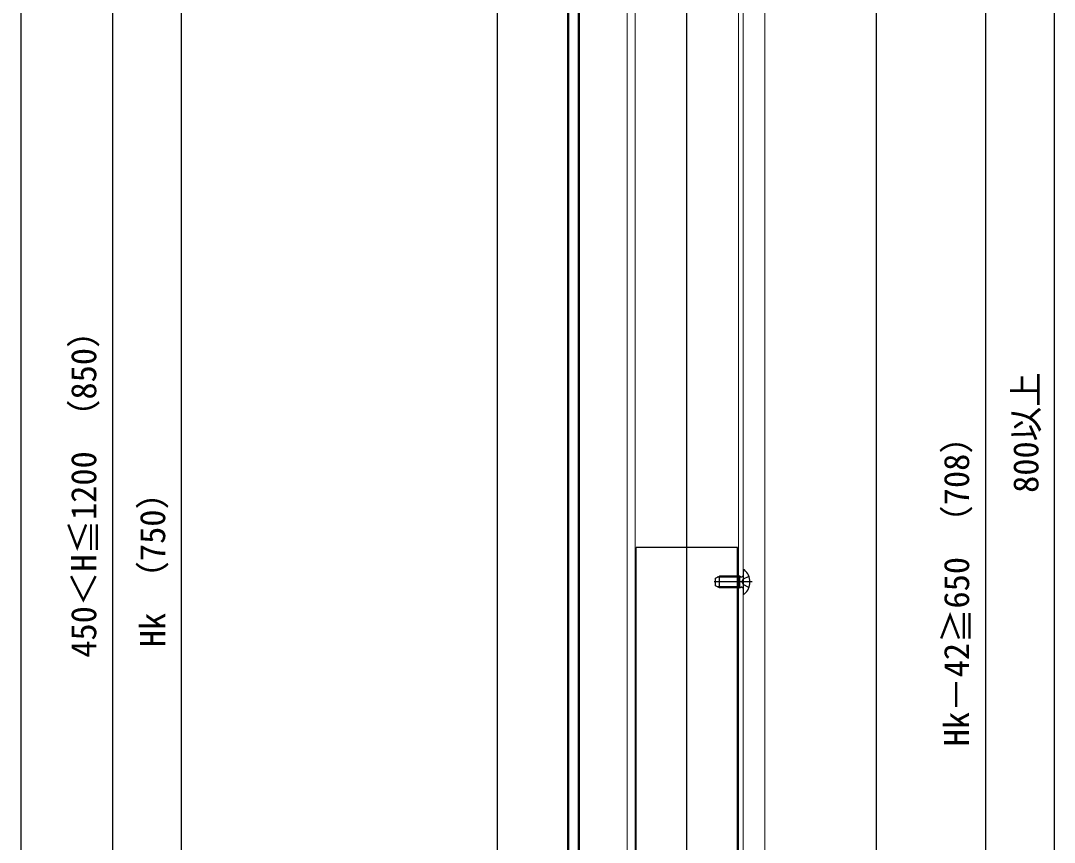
# Model space of a CAD drawing. Units: millimetres, scale not verified. Extents: x -875 to 875, y -1300 to 1294.
# Drawn here: x -875 to -425, y 398.7 to 756.2 of the extents above; entities that cross this region are included whole.
import ezdxf
from ezdxf.enums import TextEntityAlignment as Align

# ---------------------------------------------------------------- set-up
doc = ezdxf.new("R2010")
doc.units = ezdxf.units.MM
doc.header["$LTSCALE"] = 8
doc.layers.add('0-4_YKK_12', color=2, linetype='Continuous', lineweight=18)
for name, color, linetype in [('0-5_YKK_13', 4, 'Continuous'), ('0-7_YKK_D', 6, 'Continuous'), ('0-8_YKK_ZWAK', 7, 'Continuous'), ('0-9_YSS_K', 3, 'Continuous')]:
    doc.layers.add(name, color=color, linetype=linetype)
doc.styles.add('ＭＳ ゴシック', font='')
doc.styles.get('ＭＳ ゴシック').set_extended_font_data('MS Gothic')

msp = doc.modelspace()

# ---------------------------------------------------------------- linework, layer by layer
at = {"layer": '0-4_YKK_12'}
for p, q in [((-607.5, 974), (-607.5, 150)), ((-562.5, 974), (-562.5, 150)), ((-560.5, 974), (-560.5, 150)), ((-551, 974), (-551, 150))]:
    msp.add_line(p, q, dxfattribs=at)
msp.add_lwpolyline([(-611, 974), (-611, 150), (-551, 150)], dxfattribs=at)
at = {"layer": '0-5_YKK_13'}
for p, q in [((-636.3, 165.5), (-636.3, 970.5)), ((-632.3, 970.5), (-632.3, 165.5)), ((-563, 527), (-607, 527)), ((-572.5, 513.7), (-570.8, 514.5)), ((-572.5, 510.3), (-572.5, 513.7)), ((-561.9, 514.067), (-571.72, 514.067)), ((-561.9, 514.5), (-570.8, 514.5)), ((-570.8, 509.5), (-570.8, 514.5)), ((-561.9, 509.5), (-561.9, 514.5)), ((-561.9, 514.5), (-561.305, 514.284)), ((-561.9, 514.067), (-560.977, 514.26)), ((-561.064, 512), (-560.455, 513.145)), ((-560.5, 516.961), (-560.5, 507.039)), ((-557.938, 514.4), (-560.455, 513.145)), ((-556.5, 512), (-573.027, 512)), ((-570.8, 509.5), (-572.5, 510.3)), ((-561.9, 509.933), (-571.72, 509.933)), ((-561.9, 509.5), (-570.8, 509.5)), ((-561.9, 509.933), (-560.977, 509.74)), ((-561.9, 509.5), (-561.305, 509.716)), ((-561.064, 512), (-560.455, 510.855)), ((-557.938, 509.6), (-560.455, 510.855))]:
    msp.add_line(p, q, dxfattribs=at)
msp.add_lwpolyline([(-636.8, 970.5), (-631.8, 970.5), (-631.8, 165.5), (-636.8, 165.5)], close=True, dxfattribs=at)
for points in [[(-607, 131.206), (-607, 143.661), (-607, 527)], [(-563, 130.523), (-563, 139.995), (-563, 527)]]:
    msp.add_lwpolyline(points, dxfattribs=at)
for centre, radius, start, end in [((-561.1, 514.848), 0.6, 250.03043, 0), ((-560.161, 516.961), 0.339, 50.15964, 180), ((-564.3, 512), 6.8, 309.84036, 50.15964), ((-561.1, 509.152), 0.6, 0, 109.96957), ((-560.161, 507.039), 0.339, 180, 309.84036)]:
    msp.add_arc(centre, radius, start, end, dxfattribs=at)
at = {"layer": '0-7_YKK_D'}
for p, q in [((-425, 1000), (-425, 177)), ((-835, 986), (-835, 164)), ((-805, 150), (-805, 900)), ((-455, 885), (-455, 177))]:
    msp.add_line(p, q, dxfattribs=at)
at = {"layer": '0-8_YKK_ZWAK'}
msp.add_line((-875, 1250), (-875, -1300), dxfattribs=at)
at = {"layer": '0-9_YSS_K'}
for p, q in [((-585, 30), (-585, 1011.218)), ((-502.5, 839.5), (-502.5, 136.458))]:
    msp.add_line(p, q, dxfattribs=at)
msp.add_lwpolyline([(-667.5, 870), (-667.5, 839.5), (-667.5, 149.763)], dxfattribs=at)

# ---------------------------------------------------------------- texts
at = {"layer": '0-7_YKK_D', "style": 'ＭＳ ゴシック'}
for s, p in [('450＜H≦1200 （850）', (-838.79, 479.034)), ('800以上', (-428.619, 550.744)), ('Hk－42≧650 （708）', (-458.79, 440.531)), ('Hk （750）', (-808.79, 483.622))]:
    msp.add_text(s, height=11, rotation=90, dxfattribs=at).set_placement(p, align=Align.BOTTOM_LEFT)

doc.saveas('drawing.dxf')
